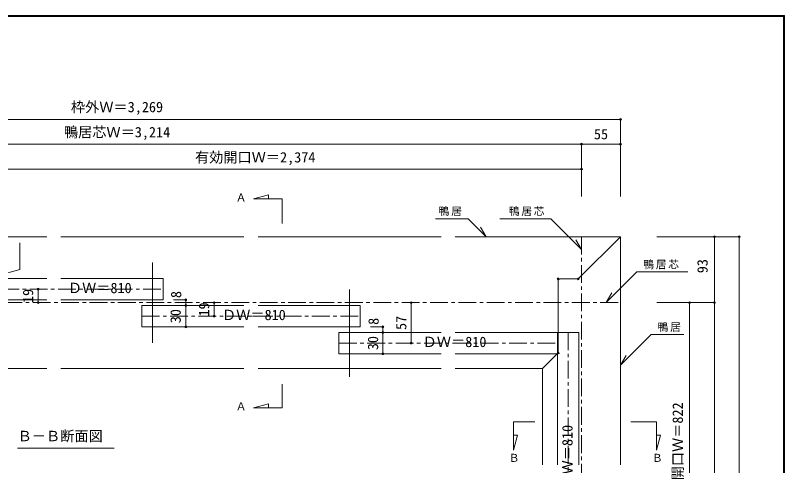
# Model space of a CAD drawing. Units: millimetres at full size, sheet at 1:5. Extents: x -957 to 993, y -689 to 708.
# Drawn here: x -92 to 993, y 73 to 708 of the extents above; entities that cross this region are included whole.
import ezdxf
from ezdxf.enums import TextEntityAlignment as Align

# ---------------------------------------------------------------- set-up
doc = ezdxf.new("R2010")
doc.units = ezdxf.units.MM
doc.header["$LTSCALE"] = 5
doc.header["$PDMODE"] = 32
doc.header["$PDSIZE"] = 2.5
doc.linetypes.add('CHAIN1', pattern=[8, 5, -1, 1, -1])
doc.layers.add('0-B_寸法', color=7, linetype='Continuous', lineweight=9)
doc.layers.add('F-1_枠', color=6, linetype='Continuous', lineweight=9)
doc.styles.add('ＭＳ ゴシック', font='')
doc.styles.get('ＭＳ ゴシック').set_extended_font_data('MS Gothic')

msp = doc.modelspace()

# ---------------------------------------------------------------- linework, layer by layer
at = {"layer": '0-B_寸法'}
for p, q in [((761.46, 561.028), (761.46, 452.056)), ((706.46, 526.028), (-499.539, 526.028)), ((761.46, 526.028), (706.46, 526.028)), ((706.46, 526.028), (706.46, 452.056)), ((706.46, 491.028), (-469.539, 491.028)), ((284.576, 448.762), (284.576, 414.14)), ((546.723, 420.861), (500.552, 420.861)), ((546.723, 420.861), (571.959, 395.626)), ((663.187, 420.861), (591.191, 420.861)), ((663.187, 420.861), (706.46, 377.587)), ((571.959, 395.626), (564.072, 409.286)), ((-161.539, 395.626), (-47.539, 395.626)), ((-27.539, 395.626), (230.461, 395.626)), ((250.461, 395.626), (508.461, 395.626)), ((528.461, 395.626), (761.46, 395.626)), ((706.46, 377.587), (698.574, 391.248)), ((702.839, 337.004), (761.46, 395.626)), ((761.46, 74.111), (761.46, 395.626)), ((928.812, 395.626), (812.56, 395.626)), ((893.812, 302.626), (893.812, 395.626)), ((-85.596, 386.773), (-85.596, 349.259)), ((101.461, 246.126), (101.461, 359.126)), ((-121.187, 339.723), (-85.596, 349.259)), ((-47.539, 336.626), (-191.539, 336.626)), ((116.461, 336.626), (-27.539, 336.626)), ((116.461, 306.626), (116.461, 336.626)), ((784.558, 345.899), (856.553, 345.899)), ((673.46, 232.868), (673.46, 333.126)), ((700.718, 336.126), (676.46, 336.126)), ((379.461, 198.126), (379.461, 321.126)), ((-47.539, 306.626), (-191.539, 306.626)), ((116.461, 306.626), (-27.539, 306.626)), ((148.442, 306.626), (131.065, 306.626)), ((148.442, 306.626), (148.442, 298.626)), ((86.461, 268.626), (86.461, 298.626)), ((230.461, 298.626), (86.461, 298.626)), ((148.442, 298.626), (131.065, 298.626)), ((148.442, 298.626), (148.442, 268.626)), ((394.461, 298.626), (250.461, 298.626)), ((394.461, 268.626), (394.461, 298.626)), ((863.409, 302.626), (812.56, 302.626)), ((858.812, 302.626), (858.812, -92.375)), ((893.812, 302.626), (858.812, 302.626)), ((893.812, 302.626), (893.812, -502.374)), ((230.461, 268.626), (86.461, 268.626)), ((148.442, 268.626), (131.065, 268.626)), ((394.461, 268.626), (250.461, 268.626)), ((364.461, 230.626), (364.461, 260.626)), ((508.461, 260.626), (364.461, 260.626)), ((426.442, 268.626), (409.065, 268.626)), ((426.442, 260.626), (409.065, 260.626)), ((426.442, 268.626), (426.442, 260.626)), ((426.442, 260.626), (426.442, 230.626)), ((672.461, 260.626), (528.461, 260.626)), ((672.46, 260.626), (672.46, 74.111)), ((672.461, 260.626), (672.461, 230.626)), ((702.461, 260.626), (672.461, 260.626)), ((702.46, 260.626), (702.46, 74.111)), ((804.734, 257.579), (850.906, 257.579)), ((508.461, 230.626), (364.461, 230.626)), ((426.442, 230.626), (409.065, 230.626)), ((672.461, 230.626), (528.461, 230.626)), ((672.582, 230.747), (651.46, 209.626)), ((-305.539, 209.626), (-47.539, 209.626)), ((-27.539, 209.626), (230.461, 209.626)), ((250.461, 209.626), (508.461, 209.626)), ((528.461, 209.626), (651.46, 209.626)), ((651.46, 74.111), (651.46, 209.626)), ((640.534, 134.572), (610.435, 134.572)), ((812.381, 134.572), (775.991, 134.572)), ((47.771, 97.544), (-88.656, 97.544))]:
    msp.add_line(p, q, dxfattribs=at)
at = {"layer": '0-B_寸法', "linetype": 'CHAIN1'}
for p, q in [((706.46, 395.626), (706.46, -557.361)), ((-191.539, 321.626), (116.461, 321.626)), ((-547.039, 302.626), (761.46, 302.626)), ((86.461, 283.626), (394.461, 283.626)), ((687.46, 260.626), (687.46, -122.374)), ((364.461, 245.626), (672.46, 245.626))]:
    msp.add_line(p, q, dxfattribs=at)
at = {"layer": '0-B_寸法', "color": 4}
for p, q in [((-59.691, 321.626), (-59.691, 302.626)), ((188.442, 283.626), (188.442, 302.626)), ((466.442, 245.626), (466.442, 302.626))]:
    msp.add_line(p, q, dxfattribs=at)
at = {"layer": '0-B_寸法'}
for points in [[(761.46, 561.028), (-499.539, 561.028), (-499.539, 452.056)], [(284.576, 448.762), (243.838, 448.762), (265.174, 454.479), (265.174, 448.762)], [(928.812, 395.626), (928.812, -502.374), (812.56, -502.374)], [(784.558, 345.899), (741.284, 302.626), (749.171, 316.286)], [(804.734, 257.579), (761.46, 214.306), (769.347, 227.966)], [(284.576, 187.881), (284.576, 154.504), (243.838, 154.504), (265.174, 160.221), (265.174, 154.504)], [(610.435, 134.572), (610.435, 94.92), (616.075, 115.969), (610.435, 115.969)], [(812.381, 134.572), (812.381, 94.92), (818.021, 115.969), (812.381, 115.969)]]:
    msp.add_lwpolyline(points, dxfattribs=at)
for centre, start, end in [((700.718, 339.126), 270, 315), ((676.46, 333.126), 90, 180), ((670.46, 232.868), 315, 0)]:
    msp.add_arc(centre, 3, start, end, dxfattribs=at)
for p in [(761.46, 561.028), (706.46, 526.028), (761.46, 526.028), (706.46, 491.028), (893.812, 395.626), (928.812, 395.626), (673.46, 336.126), (701.96, 336.126), (-59.691, 321.626), (-59.691, 302.626), (148.442, 306.626), (188.442, 302.626), (466.442, 302.626), (858.812, 302.626), (893.812, 302.626), (148.442, 298.626), (188.442, 283.626), (148.442, 268.626), (426.442, 268.626), (426.442, 260.626), (466.442, 245.626), (426.442, 230.626), (673.46, 231.626)]:
    msp.add_point(p, dxfattribs=at)
at = {"layer": 'F-1_枠'}
for p, q in [((-957.218, 707.602), (992.782, 707.602)), ((-957.218, 706.769), (992.782, 706.769)), ((-957.218, 705.935), (992.782, 705.935)), ((991.115, 707.602), (991.115, -689.065)), ((991.948, 707.602), (991.948, -689.065)), ((992.782, 707.602), (992.782, -689.065))]:
    msp.add_line(p, q, dxfattribs=at)

# ---------------------------------------------------------------- texts
at = {"layer": '0-B_寸法', "style": 'ＭＳ ゴシック'}
for s, height, p in [('枠外Ｗ＝3,269', 14.66, (-13.334, 566.722)), ('鴨居芯Ｗ＝3,214', 14.66, (-23.334, 531.304)), ('55', 14.66, (723.96, 528.528)), ('有効開口Ｗ＝2,374', 14.66, (161.462, 495.839)), ('Ａ', 11, (218.969, 441.912)), ('ＤＷ＝810', 14.66, (-17.662, 311.626)), ('ＤＷ＝810', 14.66, (199.602, 273.626)), ('ＤＷ＝810', 14.66, (482.488, 235.626)), ('Ａ', 11, (218.969, 147.655)), ('Ｂ－Ｂ断面図', 14.66, (-88.463, 102.868)), ('Ｂ', 11, (603.898, 74.915)), ('Ｂ', 11, (805.844, 74.915))]:
    msp.add_text(s, height=height, dxfattribs=at).set_placement(p, align=Align.BOTTOM_LEFT)
for s, p in [('93', (888.668, 344.126)), ('19', (-62.191, 302.126)), ('8', (146.596, 309.04)), ('19', (185.942, 283.126)), ('30', (145.843, 273.626)), ('57', (463.942, 264.126)), ('8', (424.901, 271.3)), ('30', (424.148, 235.626)), ('開口Ｗ＝822', (853.743, 52.174)), ('ＤＷ＝810', (698.236, 40.436))]:
    msp.add_text(s, height=14.66, rotation=90, dxfattribs=at).set_placement(p, align=Align.BOTTOM_LEFT)
at = {"layer": '0-B_寸法', "char_height": 11, "attachment_point": 7, "style": 'ＭＳ ゴシック'}
for s, insert in [('\\T1.17;鴨居', (505.104, 424.701)), ('\\T1.17;鴨居芯', (604.067, 424.701)), ('\\T1.17;鴨居芯', (793.677, 349.739)), ('\\T1.17;鴨居', (813.854, 261.419))]:
    msp.add_mtext(s, dxfattribs=dict(at, insert=insert))

doc.saveas('drawing.dxf')
